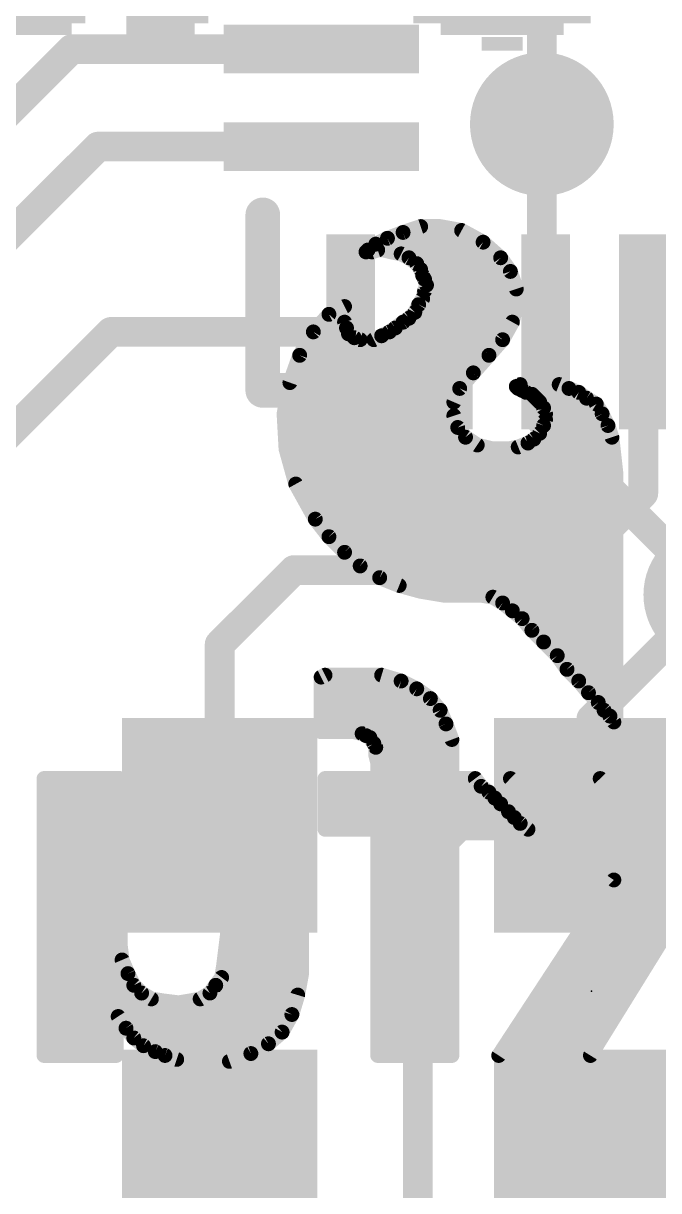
# Model space of a CAD drawing. Extents: x -12.7 to 30.6, y -10.2 to 25.5.
# Drawn here: x 11.31 to 14.57, y 6.6 to 12.58 of the extents above; entities that cross this region are included whole.
import ezdxf

# ---------------------------------------------------------------- set-up
doc = ezdxf.new("R2010")
doc.units = 0
for name, color, linetype in [('1', 12, 'CONTINUOUS'), ('16', 132, 'CONTINUOUS'), ('18', 110, 'CONTINUOUS'), ('21', 41, 'CONTINUOUS'), ('22', 40, 'CONTINUOUS'), ('23', 53, 'CONTINUOUS')]:
    doc.layers.add(name, color=color, linetype=linetype)

# ---------------------------------------------------------------- blocks, each defined once
blk = doc.blocks.new('RECT')
blk.add_solid([(-0.5, -0.5), (0.5, -0.5), (-0.5, 0.5), (0.5, 0.5)])
blk = doc.blocks.new('ROUNDV')
at = {"const_width": 0.5}
blk.add_lwpolyline([(0, -0.25, 1), (0, 0.25, 1), (0, -0.25)], format="xyb", dxfattribs=at)

msp = doc.modelspace()

# ---------------------------------------------------------------- linework, layer by layer
at = {"layer": '1', "const_width": 0.1524}
for points in [[(13.97, 12.954), (13.97, 12.065)], [(11.561, 12.45), (10.961, 11.85)], [(12.84, 12.45), (11.561, 12.45)], [(11.696, 11.95), (10.16, 10.414)], [(12.84, 11.95), (11.696, 11.95)], [(11.762, 11), (10.414, 9.652)], [(12.99, 11), (11.762, 11)], [(14.49, 11), (14.49, 10.172)], [(14.49, 10.172), (14.097, 9.779)], [(12.7, 9.779), (12.319, 9.398)], [(14.097, 9.779), (12.7, 9.779)], [(14.224, 9.017), (14.859, 9.652)], [(12.319, 9.398), (12.319, 8.47)], [(14.224, 8.47), (14.224, 9.017)], [(13.55, 8.47), (13.335, 8.255)], [(14.224, 8.47), (13.55, 8.47)], [(15.025, 8.47), (14.224, 8.47)], [(13.335, 8.255), (13.335, 3.175)]]:
    msp.add_lwpolyline(points, dxfattribs=at)
at = {"layer": '1', "const_width": 0.0762}
for points in [[(11.561, 12.4881, 1), (11.561, 12.4119)], [(11.5879, 12.4231, 1), (11.5341, 12.4769)], [(12.84, 12.4119, 1), (12.84, 12.4881)], [(13.9319, 12.065, 1), (14.0081, 12.065)], [(11.696, 11.9881, 1), (11.696, 11.9119)], [(11.7229, 11.9231, 1), (11.6691, 11.9769)], [(12.84, 11.9119, 1), (12.84, 11.9881)], [(11.762, 11.0381, 1), (11.762, 10.9619)], [(11.7889, 10.9731, 1), (11.7351, 11.0269)], [(12.99, 10.9619, 1), (12.99, 11.0381)], [(14.5281, 11, 1), (14.4519, 11)], [(14.5169, 10.1451, 1), (14.4631, 10.1989)], [(14.4519, 10.172, 1), (14.5281, 10.172)], [(12.7, 9.8171, 1), (12.7, 9.7409)], [(12.7269, 9.7521, 1), (12.6731, 9.8059)], [(14.0701, 9.8059, 1), (14.1239, 9.7521)], [(14.097, 9.7409, 1), (14.097, 9.8171)], [(12.3571, 9.398, 1), (12.2809, 9.398)], [(12.2921, 9.4249, 1), (12.3459, 9.3711)], [(14.2621, 9.017, 1), (14.1859, 9.017)], [(14.1971, 9.0439, 1), (14.2509, 8.9901)], [(12.2809, 8.47, 1), (12.3571, 8.47)], [(13.55, 8.5081, 1), (13.55, 8.4319)], [(13.5769, 8.4431, 1), (13.5231, 8.4969)], [(14.224, 8.5081, 1), (14.224, 8.4319)], [(14.1859, 8.47, 1), (14.2621, 8.47)], [(14.224, 8.4319, 1), (14.224, 8.5081)], [(13.3731, 8.255, 1), (13.2969, 8.255)], [(13.3081, 8.2819, 1), (13.3619, 8.2281)]]:
    msp.add_lwpolyline(points, format="xyb", dxfattribs=at)
at = {"layer": '16', "const_width": 0.1524}
for points in [[(13.97, 12.065), (13.97, 10.541)], [(13.97, 10.541), (14.859, 9.652)]]:
    msp.add_lwpolyline(points, dxfattribs=at)
at = {"layer": '16', "const_width": 0.0762}
for points in [[(14.0081, 12.065, 1), (13.9319, 12.065)], [(13.9969, 10.5679, 1), (13.9431, 10.5141)], [(13.9319, 10.541, 1), (14.0081, 10.541)]]:
    msp.add_lwpolyline(points, format="xyb", dxfattribs=at)
at = {"layer": '21', "const_width": 0.1778}
for points in [[(12.54, 11.6), (12.54, 10.7)], [(12.74, 10.7), (12.54, 10.7)]]:
    msp.add_lwpolyline(points, dxfattribs=at)
at = {"layer": '21', "const_width": 0.0889}
for points in [[(12.5845, 11.6, 1), (12.4956, 11.6)], [(12.54, 10.7445, 1), (12.54, 10.6556)], [(12.74, 10.6556, 1), (12.74, 10.7445)], [(12.4956, 10.7, 1), (12.5845, 10.7)]]:
    msp.add_lwpolyline(points, format="xyb", dxfattribs=at)
at = {"layer": '22', "const_width": 0.0762}
for points in [[(13.259, 11.51), (13.349, 11.54)], [(13.349, 11.54), (13.449, 11.54)], [(13.449, 11.54), (13.559, 11.52)], [(13.559, 11.52), (13.669, 11.46)], [(13.119, 11.45), (13.179, 11.48)], [(13.179, 11.48), (13.259, 11.51)], [(13.2489, 11.5062), (13.5843, 11.5062)], [(13.669, 11.46), (13.759, 11.38)], [(13.069, 11.41), (13.079, 11.42)], [(13.099, 11.41), (13.069, 11.41)], [(13.079, 11.42), (13.119, 11.45)], [(13.0923, 11.43), (13.7027, 11.43)], [(13.129, 11.42), (13.099, 11.41)], [(13.159, 11.42), (13.129, 11.42)], [(13.199, 11.41), (13.159, 11.42)], [(13.249, 11.4), (13.199, 11.41)], [(13.289, 11.38), (13.249, 11.4)], [(13.329, 11.35), (13.289, 11.38)], [(13.3239, 11.3538), (13.7777, 11.3538)], [(13.349, 11.32), (13.329, 11.35)], [(13.759, 11.38), (13.809, 11.31)], [(13.359, 11.29), (13.349, 11.32)], [(13.369, 11.27), (13.359, 11.29)], [(13.3652, 11.2776), (13.8198, 11.2776)], [(13.809, 11.31), (13.839, 11.22)], [(13.379, 11.24), (13.369, 11.27)], [(13.369, 11.21), (13.379, 11.24)], [(13.839, 11.22), (13.839, 11.14)], [(13.339, 11.14), (13.359, 11.17)], [(13.359, 11.17), (13.369, 11.21)], [(13.3669, 11.2014), (13.839, 11.2014)], [(12.879, 11.09), (12.959, 11.13)], [(12.9494, 11.1252), (12.959, 11.1252)], [(12.959, 11.13), (12.959, 11.05)], [(13.289, 11.07), (13.319, 11.1)], [(13.319, 11.1), (13.339, 11.14)], [(13.3316, 11.1252), (13.8357, 11.1252)], [(13.839, 11.14), (13.819, 11.05)], [(12.799, 11), (12.879, 11.09)], [(12.8426, 11.049), (12.9593, 11.049)], [(12.959, 11.05), (12.969, 11.02)], [(13.219, 11.02), (13.259, 11.05)], [(13.2577, 11.049), (13.8184, 11.049)], [(13.259, 11.05), (13.289, 11.07)], [(13.819, 11.05), (13.769, 10.96)], [(12.729, 10.88), (12.799, 11)], [(12.969, 11.02), (12.979, 10.99)], [(12.979, 10.99), (13.009, 10.97)], [(13.109, 10.96), (13.149, 10.98)], [(13.149, 10.98), (13.189, 11)], [(13.189, 11), (13.219, 11.02)], [(12.7831, 10.9728), (13.0048, 10.9728)], [(13.009, 10.97), (13.039, 10.96)], [(13.039, 10.96), (13.109, 10.96)], [(13.1346, 10.9728), (13.7761, 10.9728)], [(13.769, 10.96), (13.699, 10.88)], [(12.679, 10.74), (12.729, 10.88)], [(12.7387, 10.8966), (13.7135, 10.8966)], [(13.699, 10.88), (13.619, 10.79)], [(12.7077, 10.8204), (13.646, 10.8204)], [(12.649, 10.58), (12.679, 10.74)], [(12.6805, 10.7442), (13.5789, 10.7442)], [(13.619, 10.79), (13.549, 10.71)], [(13.879, 10.73), (13.919, 10.74)], [(13.919, 10.74), (13.999, 10.74)], [(13.999, 10.74), (14.059, 10.73)], [(13.549, 10.71), (13.519, 10.64)], [(13.839, 10.72), (13.859, 10.73)], [(13.849, 10.71), (13.839, 10.72)], [(13.869, 10.7), (13.849, 10.71)], [(13.859, 10.73), (13.879, 10.73)], [(13.889, 10.69), (13.869, 10.7)], [(13.919, 10.68), (13.889, 10.69)], [(13.939, 10.66), (13.919, 10.68)], [(14.059, 10.73), (14.109, 10.71)], [(14.109, 10.71), (14.159, 10.69)], [(14.159, 10.69), (14.199, 10.66)], [(12.6655, 10.668), (13.531, 10.668)], [(13.519, 10.64), (13.519, 10.57)], [(13.931, 10.668), (14.1883, 10.668)], [(13.959, 10.64), (13.939, 10.66)], [(13.979, 10.61), (13.959, 10.64)], [(14.199, 10.66), (14.249, 10.63)], [(14.249, 10.63), (14.279, 10.58)], [(12.659, 10.4), (12.649, 10.58)], [(12.6512, 10.5918), (13.519, 10.5918)], [(13.519, 10.57), (13.539, 10.51)], [(13.989, 10.58), (13.979, 10.61)], [(13.9851, 10.5918), (14.2719, 10.5918)], [(13.989, 10.55), (13.989, 10.58)], [(14.279, 10.58), (14.309, 10.52)], [(12.6526, 10.5156), (13.5371, 10.5156)], [(13.539, 10.51), (13.579, 10.46)], [(13.959, 10.48), (13.979, 10.52)], [(13.9768, 10.5156), (14.3105, 10.5156)], [(13.979, 10.52), (13.989, 10.55)], [(14.309, 10.52), (14.329, 10.46)], [(12.6568, 10.4394), (13.6099, 10.4394)], [(13.579, 10.46), (13.639, 10.42)], [(13.899, 10.43), (13.929, 10.45)], [(13.9131, 10.4394), (14.3313, 10.4394)], [(13.929, 10.45), (13.959, 10.48)], [(14.329, 10.46), (14.339, 10.37)], [(12.709, 10.22), (12.659, 10.4)], [(13.639, 10.42), (13.719, 10.4)], [(13.719, 10.4), (13.799, 10.4)], [(13.799, 10.4), (13.849, 10.41)], [(13.849, 10.41), (13.899, 10.43)], [(12.6692, 10.3632), (14.3398, 10.3632)], [(14.339, 10.37), (14.349, 10.28)], [(12.6904, 10.287), (14.3482, 10.287)], [(14.349, 10.28), (14.349, 9)], [(12.809, 10.04), (12.709, 10.22)], [(12.7141, 10.2108), (14.349, 10.2108)], [(12.7564, 10.1346), (14.349, 10.1346)], [(12.7988, 10.0584), (14.349, 10.0584)], [(12.879, 9.95), (12.809, 10.04)], [(12.854, 9.9822), (14.349, 9.9822)], [(12.959, 9.87), (12.879, 9.95)], [(12.923, 9.906), (14.349, 9.906)], [(13.039, 9.8), (12.959, 9.87)], [(13.0049, 9.8298), (14.349, 9.8298)], [(13.139, 9.74), (13.039, 9.8)], [(13.1163, 9.7536), (14.349, 9.7536)], [(13.239, 9.7), (13.139, 9.74)], [(13.349, 9.67), (13.239, 9.7)], [(13.3219, 9.6774), (14.349, 9.6774)], [(13.469, 9.65), (13.349, 9.67)], [(13.659, 9.65), (13.469, 9.65)], [(13.719, 9.64), (13.659, 9.65)], [(13.769, 9.61), (13.719, 9.64)], [(13.819, 9.57), (13.769, 9.61)], [(13.78, 9.6012), (14.349, 9.6012)], [(13.869, 9.53), (13.819, 9.57)], [(13.919, 9.47), (13.869, 9.53)], [(13.8732, 9.525), (14.349, 9.525)], [(13.979, 9.41), (13.919, 9.47)], [(13.9402, 9.4488), (14.349, 9.4488)], [(14.049, 9.34), (13.979, 9.41)], [(14.0164, 9.3726), (14.349, 9.3726)], [(14.099, 9.27), (14.049, 9.34)], [(12.859, 9.24), (12.839, 9.23)], [(13.149, 9.24), (12.859, 9.24)], [(13.249, 9.21), (13.149, 9.24)], [(14.0801, 9.2964), (14.349, 9.2964)], [(14.159, 9.21), (14.099, 9.27)], [(12.839, 9.23), (12.839, 8.95)], [(12.839, 9.2202), (13.215, 9.2202)], [(13.329, 9.17), (13.249, 9.21)], [(14.1488, 9.2202), (14.349, 9.2202)], [(14.209, 9.15), (14.159, 9.21)], [(12.839, 9.144), (13.3654, 9.144)], [(13.399, 9.12), (13.329, 9.17)], [(13.449, 9.06), (13.399, 9.12)], [(14.259, 9.1), (14.209, 9.15)], [(14.215, 9.144), (14.349, 9.144)], [(12.839, 9.0678), (13.4425, 9.0678)], [(13.479, 8.99), (13.449, 9.06)], [(14.289, 9.06), (14.259, 9.1)], [(14.2832, 9.0678), (14.349, 9.0678)], [(14.319, 9.03), (14.289, 9.06)], [(14.339, 9), (14.319, 9.03)], [(14.349, 9), (14.339, 9)], [(12.839, 8.9916), (13.4783, 8.9916)], [(12.839, 8.95), (13.009, 8.95)], [(13.009, 8.95), (13.049, 8.94)], [(13.049, 8.94), (13.069, 8.93)], [(13.509, 8.91), (13.479, 8.99)], [(13.069, 8.93), (13.089, 8.92)], [(13.089, 8.92), (13.109, 8.89)], [(13.0921, 8.9154), (13.507, 8.9154)], [(13.109, 8.89), (13.119, 8.87)], [(13.509, 8.71), (13.509, 8.91)], [(13.119, 8.87), (13.119, 8.83)], [(13.119, 8.8392), (13.509, 8.8392)], [(13.119, 8.83), (13.129, 8.79)], [(13.129, 8.79), (13.129, 8.71)], [(13.129, 8.763), (13.509, 8.763)], [(11.809, 8.71), (11.419, 8.71)], [(11.419, 8.71), (11.419, 7.47)], [(11.809, 7.86), (11.809, 8.71)], [(12.739, 8.71), (12.359, 8.71)], [(12.359, 8.71), (12.359, 7.91)], [(12.739, 7.71), (12.739, 8.71)], [(13.129, 8.71), (12.859, 8.71)], [(12.859, 8.71), (12.859, 8.45)], [(13.629, 8.71), (13.509, 8.71)], [(13.659, 8.67), (13.629, 8.71)], [(14.269, 8.71), (13.809, 8.71)], [(13.809, 8.71), (14.339, 8.19)], [(14.759, 8.2), (14.269, 8.71)], [(11.419, 8.6868), (11.809, 8.6868)], [(12.359, 8.6868), (12.739, 8.6868)], [(12.859, 8.6868), (13.6464, 8.6868)], [(13.699, 8.64), (13.659, 8.67)], [(13.8326, 8.6868), (14.2913, 8.6868)], [(11.419, 8.6106), (11.809, 8.6106)], [(12.359, 8.6106), (12.739, 8.6106)], [(12.859, 8.6106), (13.7284, 8.6106)], [(13.729, 8.61), (13.699, 8.64)], [(13.759, 8.58), (13.729, 8.61)], [(13.9103, 8.6106), (14.3645, 8.6106)], [(11.419, 8.5344), (11.809, 8.5344)], [(12.359, 8.5344), (12.739, 8.5344)], [(12.859, 8.5344), (13.8046, 8.5344)], [(13.799, 8.54), (13.759, 8.58)], [(13.829, 8.51), (13.799, 8.54)], [(13.988, 8.5344), (14.4377, 8.5344)], [(13.859, 8.48), (13.829, 8.51)], [(13.899, 8.45), (13.859, 8.48)], [(11.419, 8.4582), (11.809, 8.4582)], [(12.359, 8.4582), (12.739, 8.4582)], [(12.859, 8.4582), (13.8881, 8.4582)], [(12.859, 8.45), (13.129, 8.45)], [(13.129, 8.45), (13.129, 7.29)], [(13.509, 8.45), (13.899, 8.45)], [(13.509, 8.3), (13.509, 8.45)], [(14.0656, 8.4582), (14.5109, 8.4582)], [(11.419, 8.382), (11.809, 8.382)], [(12.359, 8.382), (12.739, 8.382)], [(13.129, 8.382), (13.509, 8.382)], [(14.1433, 8.382), (14.5841, 8.382)], [(11.419, 8.3058), (11.809, 8.3058)], [(12.359, 8.3058), (12.739, 8.3058)], [(13.129, 8.3058), (13.509, 8.3058)], [(13.509, 7.29), (13.509, 8.3)], [(14.221, 8.3058), (14.6574, 8.3058)], [(11.419, 8.2296), (11.809, 8.2296)], [(12.359, 8.2296), (12.739, 8.2296)], [(13.129, 8.2296), (13.509, 8.2296)], [(14.2986, 8.2296), (14.7306, 8.2296)], [(14.339, 8.19), (13.749, 7.29)], [(11.419, 8.1534), (11.809, 8.1534)], [(12.359, 8.1534), (12.739, 8.1534)], [(13.129, 8.1534), (13.509, 8.1534)], [(14.315, 8.1534), (15.149, 8.1534)], [(11.419, 8.0772), (11.809, 8.0772)], [(12.359, 8.0772), (12.739, 8.0772)], [(13.129, 8.0772), (13.509, 8.0772)], [(14.2651, 8.0772), (15.149, 8.0772)], [(11.419, 8.001), (11.809, 8.001)], [(12.359, 8.001), (12.739, 8.001)], [(13.129, 8.001), (13.509, 8.001)], [(14.2151, 8.001), (15.149, 8.001)], [(11.419, 7.9248), (11.809, 7.9248)], [(12.359, 7.9248), (12.739, 7.9248)], [(13.129, 7.9248), (13.509, 7.9248)], [(14.1651, 7.9248), (15.149, 7.9248)], [(12.359, 7.91), (12.349, 7.83)], [(14.219, 7.29), (14.609, 7.92)], [(11.419, 7.8486), (11.8104, 7.8486)], [(11.819, 7.78), (11.809, 7.86)], [(12.349, 7.83), (12.339, 7.75)], [(12.3513, 7.8486), (12.739, 7.8486)], [(13.129, 7.8486), (13.509, 7.8486)], [(14.1152, 7.8486), (14.5648, 7.8486)], [(11.419, 7.7724), (11.8223, 7.7724)], [(11.849, 7.71), (11.819, 7.78)], [(12.339, 7.75), (12.329, 7.69)], [(12.3418, 7.7724), (12.739, 7.7724)], [(13.129, 7.7724), (13.509, 7.7724)], [(14.0652, 7.7724), (14.5176, 7.7724)], [(11.419, 7.6962), (11.8559, 7.6962)], [(11.879, 7.65), (11.849, 7.71)], [(12.329, 7.69), (12.299, 7.65)], [(12.33, 7.6962), (12.7365, 7.6962)], [(12.719, 7.6), (12.739, 7.71)], [(13.129, 7.6962), (13.509, 7.6962)], [(14.0153, 7.6962), (14.4705, 7.6962)], [(11.919, 7.61), (11.879, 7.65)], [(12.299, 7.65), (12.269, 7.61)], [(11.419, 7.62), (11.909, 7.62)], [(11.969, 7.58), (11.919, 7.61)], [(12.029, 7.57), (11.969, 7.58)], [(12.109, 7.56), (12.029, 7.57)], [(12.169, 7.57), (12.109, 7.56)], [(12.219, 7.58), (12.169, 7.57)], [(12.269, 7.61), (12.219, 7.58)], [(12.2765, 7.62), (12.7226, 7.62)], [(12.689, 7.5), (12.719, 7.6)], [(13.129, 7.62), (13.509, 7.62)], [(13.9653, 7.62), (14.4233, 7.62)], [(11.419, 7.5438), (12.7021, 7.5438)], [(13.129, 7.5438), (13.509, 7.5438)], [(13.9154, 7.5438), (14.3761, 7.5438)], [(11.419, 7.47), (11.419, 7.29)], [(11.419, 7.4676), (11.789, 7.4676)], [(11.789, 7.29), (11.789, 7.49)], [(11.789, 7.49), (11.799, 7.49)], [(11.799, 7.49), (11.839, 7.43)], [(11.8139, 7.4676), (12.671, 7.4676)], [(12.639, 7.41), (12.689, 7.5)], [(13.129, 7.4676), (13.509, 7.4676)], [(13.8654, 7.4676), (14.3289, 7.4676)], [(11.419, 7.3914), (11.789, 7.3914)], [(11.839, 7.43), (11.879, 7.38)], [(11.8699, 7.3914), (12.6173, 7.3914)], [(12.569, 7.35), (12.639, 7.41)], [(13.129, 7.3914), (13.509, 7.3914)], [(13.8155, 7.3914), (14.2818, 7.3914)], [(11.879, 7.38), (11.929, 7.34)], [(11.929, 7.34), (11.989, 7.31)], [(12.479, 7.3), (12.569, 7.35)], [(11.419, 7.3152), (11.789, 7.3152)], [(11.419, 7.29), (11.789, 7.29)], [(11.9786, 7.3152), (12.5064, 7.3152)], [(11.989, 7.31), (12.039, 7.29)], [(12.039, 7.29), (12.099, 7.27)], [(12.099, 7.27), (12.169, 7.26)], [(12.369, 7.26), (12.479, 7.3)], [(13.129, 7.3152), (13.509, 7.3152)], [(13.129, 7.29), (13.509, 7.29)], [(13.749, 7.29), (14.219, 7.29)], [(13.7655, 7.3152), (14.2346, 7.3152)], [(12.169, 7.26), (12.229, 7.25)], [(12.229, 7.25), (12.369, 7.26)]]:
    msp.add_lwpolyline(points, dxfattribs=at)
at = {"layer": '22', "const_width": 0.0381}
for points in [[(13.349, 11.5591, 1), (13.349, 11.521)], [(13.355, 11.5219, 1), (13.343, 11.5581)], [(13.4524, 11.5587, 1), (13.4456, 11.5213)], [(13.449, 11.521, 1), (13.449, 11.5591)], [(13.5681, 11.5367, 1), (13.5499, 11.5033)], [(13.5556, 11.5013, 1), (13.5624, 11.5387)], [(13.1723, 11.4978, 1), (13.1857, 11.4622)], [(13.1875, 11.463, 1), (13.1705, 11.497)], [(13.2489, 11.5252, 1), (13.2489, 11.4871)], [(13.253, 11.5281, 1), (13.265, 11.4919)], [(13.2657, 11.4922, 1), (13.2523, 11.5278)], [(13.5843, 11.4871, 1), (13.5843, 11.5252)], [(13.6817, 11.4742, 1), (13.6563, 11.4458)], [(13.6599, 11.4433, 1), (13.6781, 11.4767)], [(13.069, 11.4291, 1), (13.069, 11.391)], [(13.0555, 11.4235, 1), (13.0825, 11.3965)], [(13.0676, 11.4352, 1), (13.0904, 11.4048)], [(13.0925, 11.4065, 1), (13.0655, 11.4335)], [(13.0923, 11.449, 1), (13.0923, 11.4109)], [(13.093, 11.4281, 1), (13.105, 11.3919)], [(13.099, 11.391, 1), (13.099, 11.4291)], [(13.1105, 11.467, 1), (13.1275, 11.433)], [(13.1304, 11.4348, 1), (13.1076, 11.4652)], [(13.129, 11.439, 1), (13.129, 11.4009)], [(13.135, 11.4019, 1), (13.123, 11.4381)], [(13.1636, 11.4385, 1), (13.1544, 11.4015)], [(13.159, 11.4009, 1), (13.159, 11.439)], [(13.2027, 11.4287, 1), (13.1953, 11.3913)], [(13.1944, 11.3915, 1), (13.2036, 11.4285)], [(13.2575, 11.417, 1), (13.2405, 11.383)], [(13.2453, 11.3813, 1), (13.2527, 11.4187)], [(13.7027, 11.4109, 1), (13.7027, 11.449)], [(13.3004, 11.3952, 1), (13.2776, 11.3648)], [(13.2805, 11.363, 1), (13.2975, 11.397)], [(13.3239, 11.3728, 1), (13.3239, 11.3347)], [(13.3449, 11.3606, 1), (13.3131, 11.3394)], [(13.3176, 11.3348, 1), (13.3404, 11.3652)], [(13.7745, 11.3911, 1), (13.7435, 11.3689)], [(13.7463, 11.3658, 1), (13.7717, 11.3942)], [(13.7777, 11.3347, 1), (13.7777, 11.3728)], [(13.3671, 11.326, 1), (13.3309, 11.314)], [(13.3331, 11.3094, 1), (13.3649, 11.3306)], [(13.376, 11.2985, 1), (13.342, 11.2815)], [(13.3409, 11.284, 1), (13.3771, 11.296)], [(13.3652, 11.2967, 1), (13.3652, 11.2586)], [(13.8271, 11.316, 1), (13.7909, 11.304)], [(13.7935, 11.2989, 1), (13.8245, 11.3211)], [(13.8198, 11.2586, 1), (13.8198, 11.2967)], [(13.3871, 11.276, 1), (13.3509, 11.264)], [(13.352, 11.2615, 1), (13.386, 11.2785)], [(13.3971, 11.234, 1), (13.3609, 11.246)], [(13.3609, 11.234, 1), (13.3971, 11.246)], [(13.8581, 11.22, 1), (13.82, 11.22)], [(13.3405, 11.1746, 1), (13.3775, 11.1654)], [(13.3749, 11.1594, 1), (13.3431, 11.1806)], [(13.3669, 11.2205, 1), (13.3669, 11.1824)], [(13.3509, 11.216, 1), (13.3871, 11.204)], [(13.3875, 11.2054, 1), (13.3505, 11.2146)], [(13.8209, 11.214, 1), (13.8571, 11.226)], [(13.839, 11.1824, 1), (13.839, 11.2205)], [(12.9494, 11.1443, 1), (12.9494, 11.1062)], [(12.9781, 11.13, 1), (12.94, 11.13)], [(12.9675, 11.113, 1), (12.9505, 11.147)], [(12.959, 11.1062, 1), (12.959, 11.1443)], [(13.3325, 11.0865, 1), (13.3055, 11.1135)], [(13.3316, 11.1443, 1), (13.3316, 11.1062)], [(13.3231, 11.1506, 1), (13.3549, 11.1294)], [(13.356, 11.1315, 1), (13.322, 11.1485)], [(13.82, 11.14, 1), (13.8581, 11.14)], [(13.8576, 11.1359, 1), (13.8204, 11.1441)], [(13.8357, 11.1062, 1), (13.8357, 11.1443)], [(12.8426, 11.0681, 1), (12.8426, 11.03)], [(12.8705, 11.107, 1), (12.8875, 11.073)], [(12.8932, 11.0773, 1), (12.8648, 11.1027)], [(12.9771, 11.056, 1), (12.9409, 11.044)], [(12.9593, 11.03, 1), (12.9593, 11.0681)], [(13.2577, 11.0681, 1), (13.2577, 11.03)], [(13.2484, 11.0659, 1), (13.2696, 11.0341)], [(13.2704, 11.0348, 1), (13.2476, 11.0652)], [(13.2755, 11.0835, 1), (13.3025, 11.0565)], [(13.2996, 11.0541, 1), (13.2784, 11.0859)], [(13.302, 11.1085, 1), (13.336, 11.0915)], [(13.8004, 11.0541, 1), (13.8376, 11.0459)], [(13.8357, 11.0407, 1), (13.8023, 11.0593)], [(13.8184, 11.03, 1), (13.8184, 11.0681)], [(12.7848, 11.0127, 1), (12.8132, 10.9873)], [(12.8155, 10.9904, 1), (12.7825, 11.0096)], [(12.94, 11.05, 1), (12.9781, 11.05)], [(12.9871, 11.026, 1), (12.9509, 11.014)], [(12.9509, 11.014, 1), (12.9871, 11.026)], [(12.9896, 11.0059, 1), (12.9684, 10.9741)], [(12.9609, 10.984, 1), (12.9971, 10.996)], [(13.1405, 10.997, 1), (13.1575, 10.963)], [(13.1575, 10.963, 1), (13.1405, 10.997)], [(13.1784, 11.0159, 1), (13.1996, 10.9841)], [(13.1975, 10.983, 1), (13.1805, 11.017)], [(13.2076, 11.0352, 1), (13.2304, 11.0048)], [(13.2296, 11.0041, 1), (13.2084, 11.0359)], [(12.7831, 10.9919, 1), (12.7831, 10.9538)], [(13.015, 10.9881, 1), (13.003, 10.9519)], [(12.9984, 10.9541, 1), (13.0196, 10.9859)], [(13.0048, 10.9538, 1), (13.0048, 10.9919)], [(13.039, 10.9791, 1), (13.039, 10.941)], [(13.033, 10.9419, 1), (13.045, 10.9781)], [(13.1005, 10.977, 1), (13.1175, 10.943)], [(13.109, 10.941, 1), (13.109, 10.9791)], [(13.1346, 10.9919, 1), (13.1346, 10.9538)], [(13.7523, 10.9693, 1), (13.7857, 10.9507)], [(13.7833, 10.9475, 1), (13.7547, 10.9725)], [(13.7761, 10.9538, 1), (13.7761, 10.9919)], [(12.7125, 10.8896, 1), (12.7455, 10.8704)], [(12.7469, 10.8736, 1), (12.7111, 10.8864)], [(12.7387, 10.9157, 1), (12.7387, 10.8776)], [(13.6847, 10.8925, 1), (13.7133, 10.8675)], [(13.7132, 10.8673, 1), (13.6848, 10.8927)], [(13.7135, 10.8776, 1), (13.7135, 10.9157)], [(12.7077, 10.8395, 1), (12.7077, 10.8014)], [(13.646, 10.8014, 1), (13.646, 10.8395)], [(12.6977, 10.7365, 1), (12.6603, 10.7435)], [(12.6805, 10.7633, 1), (12.6805, 10.7252)], [(13.5789, 10.7252, 1), (13.5789, 10.7633)], [(13.6048, 10.8027, 1), (13.6332, 10.7773)], [(13.6333, 10.7775, 1), (13.6047, 10.8025)], [(13.919, 10.7591, 1), (13.919, 10.721)], [(13.9236, 10.7215, 1), (13.9144, 10.7585)], [(14.0021, 10.7588, 1), (13.9959, 10.7212)], [(13.999, 10.721, 1), (13.999, 10.7591)], [(12.6611, 10.7464, 1), (12.6969, 10.7336)], [(13.5347, 10.7225, 1), (13.5633, 10.6975)], [(13.5665, 10.7025, 1), (13.5315, 10.7175)], [(13.8525, 10.7335, 1), (13.8255, 10.7065)], [(13.8305, 10.737, 1), (13.8475, 10.703)], [(13.8575, 10.727, 1), (13.8405, 10.693)], [(13.8355, 10.6965, 1), (13.8625, 10.7235)], [(13.859, 10.7491, 1), (13.859, 10.711)], [(13.8775, 10.717, 1), (13.8605, 10.683)], [(13.8675, 10.713, 1), (13.8505, 10.747)], [(13.8744, 10.7485, 1), (13.8836, 10.7115)], [(13.8605, 10.683, 1), (13.8775, 10.717)], [(13.895, 10.7081, 1), (13.883, 10.6719)], [(13.879, 10.711, 1), (13.879, 10.7491)], [(13.8805, 10.673, 1), (13.8975, 10.707)], [(13.9325, 10.6935, 1), (13.9055, 10.6665)], [(13.913, 10.6619, 1), (13.925, 10.6981)], [(14.0661, 10.7477, 1), (14.0519, 10.7123)], [(14.0559, 10.7112, 1), (14.0621, 10.7488)], [(14.1161, 10.7277, 1), (14.1019, 10.6923)], [(14.1019, 10.6923, 1), (14.1161, 10.7277)], [(14.1704, 10.7052, 1), (14.1476, 10.6748)], [(14.1519, 10.6723, 1), (14.1661, 10.7077)], [(12.6655, 10.6871, 1), (12.6655, 10.649)], [(13.5381, 10.64, 1), (13.5, 10.64)], [(13.5015, 10.6475, 1), (13.5365, 10.6325)], [(13.531, 10.649, 1), (13.531, 10.6871)], [(13.931, 10.6871, 1), (13.931, 10.649)], [(13.9525, 10.6735, 1), (13.9255, 10.6465)], [(13.9255, 10.6465, 1), (13.9525, 10.6735)], [(13.9749, 10.6506, 1), (13.9431, 10.6294)], [(13.9455, 10.6265, 1), (13.9725, 10.6535)], [(14.2088, 10.6763, 1), (14.1892, 10.6437)], [(14.1876, 10.6448, 1), (14.2104, 10.6752)], [(14.1883, 10.649, 1), (14.1883, 10.6871)], [(14.2653, 10.6398, 1), (14.2327, 10.6202)], [(14.2392, 10.6137, 1), (14.2588, 10.6463)], [(12.668, 10.5811, 1), (12.63, 10.5789)], [(12.6303, 10.5835, 1), (12.6677, 10.5765)], [(12.6512, 10.6109, 1), (12.6512, 10.5728)], [(13.5371, 10.576, 1), (13.5009, 10.564)], [(13.519, 10.5728, 1), (13.519, 10.6109)], [(13.9971, 10.616, 1), (13.9609, 10.604)], [(13.9631, 10.5994, 1), (13.9949, 10.6206)], [(13.9851, 10.6109, 1), (13.9851, 10.5728)], [(14.0081, 10.58, 1), (13.97, 10.58)], [(13.9709, 10.574, 1), (14.0071, 10.586)], [(14.296, 10.5885, 1), (14.262, 10.5715)], [(14.2627, 10.5702, 1), (14.2953, 10.5898)], [(14.2719, 10.5728, 1), (14.2719, 10.6109)], [(12.6526, 10.5347, 1), (12.6526, 10.4966)], [(13.5, 10.57, 1), (13.5381, 10.57)], [(13.5539, 10.5219, 1), (13.5241, 10.4981)], [(13.5209, 10.504, 1), (13.5571, 10.516)], [(13.5371, 10.4966, 1), (13.5371, 10.5347)], [(13.9768, 10.5347, 1), (13.9768, 10.4966)], [(13.9609, 10.526, 1), (13.9971, 10.514)], [(13.996, 10.5115, 1), (13.962, 10.5285)], [(13.97, 10.55, 1), (14.0081, 10.55)], [(14.0071, 10.544, 1), (13.9709, 10.556)], [(14.3271, 10.526, 1), (14.2909, 10.514)], [(14.292, 10.5115, 1), (14.326, 10.5285)], [(14.3105, 10.4966, 1), (14.3105, 10.5347)], [(12.6568, 10.4585, 1), (12.6568, 10.4204)], [(13.5896, 10.4759, 1), (13.5684, 10.4441)], [(13.5641, 10.4481, 1), (13.5939, 10.4719)], [(13.6099, 10.4204, 1), (13.6099, 10.4585)], [(13.9131, 10.4585, 1), (13.9131, 10.4204)], [(13.9155, 10.4635, 1), (13.9425, 10.4365)], [(13.9396, 10.4341, 1), (13.9184, 10.4659)], [(13.942, 10.4885, 1), (13.976, 10.4715)], [(13.9725, 10.4665, 1), (13.9455, 10.4935)], [(14.3479, 10.4621, 1), (14.3101, 10.4579)], [(14.3109, 10.454, 1), (14.3471, 10.466)], [(14.3313, 10.4204, 1), (14.3313, 10.4585)], [(12.6774, 10.4051, 1), (12.6406, 10.3949)], [(12.64, 10.3989, 1), (12.678, 10.4011)], [(13.6436, 10.4385, 1), (13.6344, 10.4015)], [(13.6284, 10.4041, 1), (13.6496, 10.4359)], [(13.719, 10.4191, 1), (13.719, 10.381)], [(13.7144, 10.3815, 1), (13.7236, 10.4185)], [(13.7953, 10.4187, 1), (13.8027, 10.3813)], [(13.799, 10.381, 1), (13.799, 10.4191)], [(13.8419, 10.4277, 1), (13.8561, 10.3923)], [(13.8527, 10.3913, 1), (13.8453, 10.4287)], [(13.8884, 10.4459, 1), (13.9096, 10.4141)], [(13.9061, 10.4123, 1), (13.8919, 10.4477)], [(12.6692, 10.3823, 1), (12.6692, 10.3442)], [(14.3579, 10.3721, 1), (14.3201, 10.3679)], [(14.3201, 10.3679, 1), (14.3579, 10.3721)], [(14.3398, 10.3442, 1), (14.3398, 10.3823)], [(12.6904, 10.3061, 1), (12.6904, 10.268)], [(14.3681, 10.28, 1), (14.33, 10.28)], [(14.3301, 10.2779, 1), (14.3679, 10.2821)], [(14.3482, 10.268, 1), (14.3482, 10.3061)], [(12.7257, 10.2293, 1), (12.6923, 10.2107)], [(12.6906, 10.2149, 1), (12.7274, 10.2251)], [(12.7141, 10.2299, 1), (12.7141, 10.1918)], [(14.349, 10.1918, 1), (14.349, 10.2299)], [(12.7564, 10.1537, 1), (12.7564, 10.1156)], [(14.349, 10.1156, 1), (14.349, 10.1537)], [(12.7988, 10.0775, 1), (12.7988, 10.0394)], [(12.824, 10.0517, 1), (12.794, 10.0283)], [(12.7923, 10.0307, 1), (12.8257, 10.0493)], [(14.349, 10.0394, 1), (14.349, 10.0775)], [(12.854, 10.0013, 1), (12.854, 9.9632)], [(14.349, 9.9632, 1), (14.349, 10.0013)], [(12.8925, 9.9635, 1), (12.8655, 9.9365)], [(12.864, 9.9383, 1), (12.894, 9.9617)], [(12.923, 9.9251, 1), (12.923, 9.887)], [(14.349, 9.887, 1), (14.349, 9.9251)], [(12.9715, 9.8843, 1), (12.9465, 9.8557)], [(12.9455, 9.8565, 1), (12.9725, 9.8835)], [(13.0049, 9.8489, 1), (13.0049, 9.8108)], [(13.0488, 9.8163, 1), (13.0292, 9.7837)], [(13.0265, 9.7857, 1), (13.0515, 9.8143)], [(14.349, 9.8108, 1), (14.349, 9.8489)], [(13.1163, 9.7727, 1), (13.1163, 9.7346)], [(13.1461, 9.7577, 1), (13.1319, 9.7223)], [(13.1292, 9.7237, 1), (13.1488, 9.7563)], [(14.349, 9.7346, 1), (14.349, 9.7727)], [(13.244, 9.7184, 1), (13.234, 9.6816)], [(13.2319, 9.6823, 1), (13.2461, 9.7177)], [(13.3219, 9.6965, 1), (13.3219, 9.6584)], [(13.3521, 9.6888, 1), (13.3459, 9.6512)], [(13.344, 9.6516, 1), (13.354, 9.6884)], [(14.349, 9.6584, 1), (14.349, 9.6965)], [(13.469, 9.6691, 1), (13.469, 9.631)], [(13.4659, 9.6312, 1), (13.4721, 9.6688)], [(13.6621, 9.6688, 1), (13.6559, 9.6312)], [(13.659, 9.631, 1), (13.659, 9.6691)], [(13.7288, 9.6563, 1), (13.7092, 9.6237)], [(13.7159, 9.6212, 1), (13.7221, 9.6588)], [(13.7809, 9.6249, 1), (13.7571, 9.5951)], [(13.7592, 9.5937, 1), (13.7788, 9.6263)], [(13.78, 9.6203, 1), (13.78, 9.5822)], [(14.349, 9.5822, 1), (14.349, 9.6203)], [(13.8309, 9.5849, 1), (13.8071, 9.5551)], [(13.8071, 9.5551, 1), (13.8309, 9.5849)], [(13.8836, 9.5422, 1), (13.8544, 9.5178)], [(13.8732, 9.5441, 1), (13.8732, 9.506)], [(13.8571, 9.5151, 1), (13.8809, 9.5449)], [(14.349, 9.506, 1), (14.349, 9.5441)], [(13.9325, 9.4835, 1), (13.9055, 9.4565)], [(13.9044, 9.4578, 1), (13.9336, 9.4822)], [(13.9402, 9.4679, 1), (13.9402, 9.4298)], [(14.349, 9.4298, 1), (14.349, 9.4679)], [(13.9925, 9.4235, 1), (13.9655, 9.3965)], [(13.9655, 9.3965, 1), (13.9925, 9.4235)], [(14.0164, 9.3917, 1), (14.0164, 9.3536)], [(14.349, 9.3536, 1), (14.349, 9.3917)], [(14.0645, 9.3511, 1), (14.0335, 9.3289)], [(14.0355, 9.3265, 1), (14.0625, 9.3535)], [(12.859, 9.2591, 1), (12.859, 9.221)], [(12.8675, 9.223, 1), (12.8505, 9.257)], [(13.1545, 9.2582, 1), (13.1435, 9.2218)], [(13.149, 9.221, 1), (13.149, 9.2591)], [(14.0801, 9.3155, 1), (14.0801, 9.2774)], [(14.1125, 9.2835, 1), (14.0855, 9.2565)], [(14.0835, 9.2589, 1), (14.1145, 9.2811)], [(14.349, 9.2774, 1), (14.349, 9.3155)], [(12.8305, 9.247, 1), (12.8475, 9.213)], [(12.839, 9.2393, 1), (12.839, 9.2012)], [(12.8581, 9.23, 1), (12.82, 9.23)], [(13.215, 9.2012, 1), (13.215, 9.2393)], [(13.2575, 9.227, 1), (13.2405, 9.193)], [(13.2435, 9.1918, 1), (13.2545, 9.2282)], [(14.1488, 9.2393, 1), (14.1488, 9.2012)], [(14.1736, 9.2222, 1), (14.1444, 9.1978)], [(14.1455, 9.1965, 1), (14.1725, 9.2235)], [(14.349, 9.2012, 1), (14.349, 9.2393)], [(12.839, 9.1631, 1), (12.839, 9.125)], [(13.3401, 9.1855, 1), (13.3179, 9.1545)], [(13.3205, 9.153, 1), (13.3375, 9.187)], [(13.3654, 9.125, 1), (13.3654, 9.1631)], [(13.4136, 9.1322, 1), (13.3844, 9.1078)], [(14.2225, 9.1635, 1), (14.1955, 9.1365)], [(14.1944, 9.1378, 1), (14.2236, 9.1622)], [(14.215, 9.1631, 1), (14.215, 9.125)], [(14.349, 9.125, 1), (14.349, 9.1631)], [(12.839, 9.0869, 1), (12.839, 9.0488)], [(13.3879, 9.1045, 1), (13.4101, 9.1355)], [(13.4665, 9.0675, 1), (13.4315, 9.0525)], [(13.4425, 9.0488, 1), (13.4425, 9.0869)], [(14.2742, 9.1114, 1), (14.2438, 9.0886)], [(14.2455, 9.0865, 1), (14.2725, 9.1135)], [(14.2832, 9.0869, 1), (14.2832, 9.0488)], [(14.3025, 9.0735, 1), (14.2755, 9.0465)], [(14.349, 9.0488, 1), (14.349, 9.0869)], [(13.4344, 9.0478, 1), (13.4636, 9.0722)], [(14.2738, 9.0486, 1), (14.3042, 9.0714)], [(14.3349, 9.0406, 1), (14.3031, 9.0194)], [(14.3055, 9.0165, 1), (14.3325, 9.0435)], [(14.339, 9.0191, 1), (14.339, 8.9809)], [(14.349, 8.9809, 1), (14.349, 9.0191)], [(12.839, 9.0107, 1), (12.839, 8.9726)], [(12.839, 8.9691, 1), (12.839, 8.931)], [(13.0136, 8.9685, 1), (13.0044, 8.9315)], [(13.009, 8.931, 1), (13.009, 8.9691)], [(13.0575, 8.957, 1), (13.0405, 8.923)], [(13.0444, 8.9215, 1), (13.0536, 8.9585)], [(13.4968, 8.9967, 1), (13.4612, 8.9833)], [(13.4615, 8.9825, 1), (13.4965, 8.9975)], [(13.4783, 8.9726, 1), (13.4783, 9.0107)], [(14.3231, 8.9894, 1), (14.3549, 9.0106)], [(14.33, 9, 1), (14.3681, 9)], [(12.82, 8.95, 1), (12.8581, 8.95)], [(13.0775, 8.947, 1), (13.0605, 8.913)], [(13.0605, 8.913, 1), (13.0775, 8.947)], [(13.1049, 8.9306, 1), (13.0731, 8.9094)], [(13.0921, 8.9345, 1), (13.0921, 8.8963)], [(13.0805, 8.903, 1), (13.0975, 8.937)], [(13.126, 8.8985, 1), (13.092, 8.8815)], [(13.0931, 8.8794, 1), (13.1249, 8.9006)], [(13.5281, 8.91, 1), (13.49, 8.91)], [(13.4912, 8.9033, 1), (13.5268, 8.9167)], [(13.507, 8.8963, 1), (13.507, 8.9345)], [(13.138, 8.87, 1), (13.0999, 8.87)], [(13.119, 8.8582, 1), (13.119, 8.8201)], [(13.1375, 8.8346, 1), (13.1005, 8.8254)], [(13.102, 8.8615, 1), (13.136, 8.8785)], [(13.509, 8.8201, 1), (13.509, 8.8582)], [(13.0999, 8.83, 1), (13.138, 8.83)], [(13.1481, 8.79, 1), (13.11, 8.79)], [(13.129, 8.782, 1), (13.129, 8.7439)], [(13.1105, 8.7854, 1), (13.1475, 8.7946)], [(13.509, 8.7439, 1), (13.509, 8.782)], [(11.419, 8.7291, 1), (11.419, 8.691)], [(11.4381, 8.71, 1), (11.4, 8.71)], [(11.8281, 8.71, 1), (11.79, 8.71)], [(11.809, 8.691, 1), (11.809, 8.7291)], [(12.359, 8.7291, 1), (12.359, 8.691)], [(12.378, 8.71, 1), (12.3399, 8.71)], [(12.7581, 8.71, 1), (12.72, 8.71)], [(12.739, 8.691, 1), (12.739, 8.7291)], [(12.859, 8.7291, 1), (12.859, 8.691)], [(12.878, 8.71, 1), (12.8399, 8.71)], [(13.129, 8.691, 1), (13.129, 8.7291)], [(13.509, 8.7291, 1), (13.509, 8.691)], [(13.6442, 8.7214, 1), (13.6138, 8.6986)], [(13.629, 8.691, 1), (13.629, 8.7291)], [(13.809, 8.7291, 1), (13.809, 8.691)], [(13.8223, 8.7236, 1), (13.7957, 8.6964)], [(14.2827, 8.7232, 1), (14.2553, 8.6968)], [(14.269, 8.691, 1), (14.269, 8.7291)], [(11.419, 8.7058, 1), (11.419, 8.6677)], [(11.809, 8.6677, 1), (11.809, 8.7058)], [(12.359, 8.7058, 1), (12.359, 8.6677)], [(12.739, 8.6677, 1), (12.739, 8.7058)], [(12.859, 8.7058, 1), (12.859, 8.6677)], [(13.11, 8.71, 1), (13.1481, 8.71)], [(13.49, 8.71, 1), (13.5281, 8.71)], [(13.6704, 8.6852, 1), (13.6476, 8.6548)], [(13.6438, 8.6586, 1), (13.6742, 8.6814)], [(13.6464, 8.6677, 1), (13.6464, 8.7058)], [(13.8326, 8.7058, 1), (13.8326, 8.6677)], [(14.2913, 8.6677, 1), (14.2913, 8.7058)], [(11.419, 8.6296, 1), (11.419, 8.5915)], [(11.809, 8.5915, 1), (11.809, 8.6296)], [(12.359, 8.6296, 1), (12.359, 8.5915)], [(12.739, 8.5915, 1), (12.739, 8.6296)], [(12.859, 8.6296, 1), (12.859, 8.5915)], [(13.7125, 8.6535, 1), (13.6855, 8.6265)], [(13.6876, 8.6248, 1), (13.7104, 8.6552)], [(13.7425, 8.6235, 1), (13.7155, 8.5965)], [(13.7155, 8.5965, 1), (13.7425, 8.6235)], [(13.7284, 8.5915, 1), (13.7284, 8.6296)], [(13.9103, 8.6296, 1), (13.9103, 8.5915)], [(14.3645, 8.5915, 1), (14.3645, 8.6296)], [(11.419, 8.5534, 1), (11.419, 8.5153)], [(11.809, 8.5153, 1), (11.809, 8.5534)], [(12.359, 8.5534, 1), (12.359, 8.5153)], [(12.739, 8.5153, 1), (12.739, 8.5534)], [(12.859, 8.5534, 1), (12.859, 8.5153)], [(13.7725, 8.5935, 1), (13.7455, 8.5665)], [(13.7455, 8.5665, 1), (13.7725, 8.5935)], [(13.8125, 8.5535, 1), (13.7855, 8.5265)], [(13.7855, 8.5265, 1), (13.8125, 8.5535)], [(13.8046, 8.5153, 1), (13.8046, 8.5534)], [(13.988, 8.5534, 1), (13.988, 8.5153)], [(14.4377, 8.5153, 1), (14.4377, 8.5534)], [(13.8425, 8.5235, 1), (13.8155, 8.4965)], [(13.8155, 8.4965, 1), (13.8425, 8.5235)], [(13.8704, 8.4952, 1), (13.8476, 8.4648)], [(13.8455, 8.4665, 1), (13.8725, 8.4935)], [(11.419, 8.4772, 1), (11.419, 8.4391)], [(11.809, 8.4391, 1), (11.809, 8.4772)], [(12.359, 8.4772, 1), (12.359, 8.4391)], [(12.739, 8.4391, 1), (12.739, 8.4772)], [(12.859, 8.4772, 1), (12.859, 8.4391)], [(12.859, 8.4691, 1), (12.859, 8.431)], [(12.8399, 8.45, 1), (12.878, 8.45)], [(13.1481, 8.45, 1), (13.11, 8.45)], [(13.129, 8.431, 1), (13.129, 8.4691)], [(13.509, 8.4691, 1), (13.509, 8.431)], [(13.5281, 8.45, 1), (13.49, 8.45)], [(13.8876, 8.4348, 1), (13.9104, 8.4652)], [(13.8881, 8.4391, 1), (13.8881, 8.4772)], [(13.899, 8.431, 1), (13.899, 8.4691)], [(14.0656, 8.4772, 1), (14.0656, 8.4391)], [(14.5109, 8.4391, 1), (14.5109, 8.4772)], [(11.419, 8.401, 1), (11.419, 8.3629)], [(11.809, 8.3629, 1), (11.809, 8.401)], [(12.359, 8.401, 1), (12.359, 8.3629)], [(12.739, 8.3629, 1), (12.739, 8.401)], [(13.129, 8.401, 1), (13.129, 8.3629)], [(13.509, 8.3629, 1), (13.509, 8.401)], [(14.1433, 8.401, 1), (14.1433, 8.3629)], [(14.5841, 8.3629, 1), (14.5841, 8.401)], [(11.419, 8.3248, 1), (11.419, 8.2867)], [(11.809, 8.2867, 1), (11.809, 8.3248)], [(12.359, 8.3248, 1), (12.359, 8.2867)], [(12.739, 8.2867, 1), (12.739, 8.3248)], [(13.129, 8.3248, 1), (13.129, 8.2867)], [(13.5281, 8.3, 1), (13.49, 8.3)], [(13.509, 8.2867, 1), (13.509, 8.3248)], [(14.221, 8.3248, 1), (14.221, 8.2867)], [(11.419, 8.2486, 1), (11.419, 8.2105)], [(11.809, 8.2105, 1), (11.809, 8.2486)], [(12.359, 8.2486, 1), (12.359, 8.2105)], [(12.739, 8.2105, 1), (12.739, 8.2486)], [(13.129, 8.2486, 1), (13.129, 8.2105)], [(13.49, 8.3, 1), (13.5281, 8.3)], [(13.509, 8.2105, 1), (13.509, 8.2486)], [(14.2986, 8.2486, 1), (14.2986, 8.2105)], [(14.3549, 8.1796, 1), (14.3231, 8.2004)], [(14.3257, 8.1764, 1), (14.3523, 8.2036)], [(11.419, 8.1724, 1), (11.419, 8.1343)], [(11.809, 8.1343, 1), (11.809, 8.1724)], [(12.359, 8.1724, 1), (12.359, 8.1343)], [(12.739, 8.1343, 1), (12.739, 8.1724)], [(13.129, 8.1724, 1), (13.129, 8.1343)], [(13.509, 8.1343, 1), (13.509, 8.1724)], [(14.315, 8.1724, 1), (14.315, 8.1343)], [(11.419, 8.0963, 1), (11.419, 8.0582)], [(11.809, 8.0582, 1), (11.809, 8.0963)], [(12.359, 8.0963, 1), (12.359, 8.0582)], [(12.739, 8.0582, 1), (12.739, 8.0963)], [(13.129, 8.0963, 1), (13.129, 8.0582)], [(13.509, 8.0582, 1), (13.509, 8.0963)], [(14.2651, 8.0963, 1), (14.2651, 8.0582)], [(11.419, 8.0201, 1), (11.419, 7.982)], [(11.809, 7.982, 1), (11.809, 8.0201)], [(12.359, 8.0201, 1), (12.359, 7.982)], [(12.739, 7.982, 1), (12.739, 8.0201)], [(13.129, 8.0201, 1), (13.129, 7.982)], [(13.509, 7.982, 1), (13.509, 8.0201)], [(14.2151, 8.0201, 1), (14.2151, 7.982)], [(11.419, 7.9439, 1), (11.419, 7.9058)], [(11.809, 7.9058, 1), (11.809, 7.9439)], [(12.359, 7.9439, 1), (12.359, 7.9058)], [(12.739, 7.9058, 1), (12.739, 7.9439)], [(13.129, 7.9439, 1), (13.129, 7.9058)], [(13.509, 7.9058, 1), (13.509, 7.9439)], [(14.1651, 7.9439, 1), (14.1651, 7.9058)], [(12.3399, 7.91, 1), (12.378, 7.91)], [(12.3779, 7.9076, 1), (12.3401, 7.9124)], [(11.419, 7.8677, 1), (11.419, 7.8296)], [(11.8279, 7.8624, 1), (11.7901, 7.8576)], [(11.79, 7.86, 1), (11.8281, 7.86)], [(11.8104, 7.8296, 1), (11.8104, 7.8677)], [(12.3301, 7.8324, 1), (12.3679, 7.8276)], [(12.3679, 7.8276, 1), (12.3301, 7.8324)], [(12.3513, 7.8677, 1), (12.3513, 7.8296)], [(12.739, 7.8296, 1), (12.739, 7.8677)], [(13.129, 7.8677, 1), (13.129, 7.8296)], [(13.509, 7.8296, 1), (13.509, 7.8677)], [(14.1152, 7.8677, 1), (14.1152, 7.8296)], [(14.5648, 7.8296, 1), (14.5648, 7.8677)], [(11.419, 7.7915, 1), (11.419, 7.7534)], [(11.8365, 7.7875, 1), (11.8015, 7.7725)], [(11.8001, 7.7776, 1), (11.8379, 7.7824)], [(11.8223, 7.7534, 1), (11.8223, 7.7915)], [(12.3578, 7.7469, 1), (12.3202, 7.7531)], [(12.3418, 7.7915, 1), (12.3418, 7.7534)], [(12.739, 7.7534, 1), (12.739, 7.7915)], [(13.129, 7.7915, 1), (13.129, 7.7534)], [(13.509, 7.7534, 1), (13.509, 7.7915)], [(14.0652, 7.7915, 1), (14.0652, 7.7534)], [(14.5176, 7.7534, 1), (14.5176, 7.7915)], [(11.419, 7.7153, 1), (11.419, 7.6772)], [(11.866, 7.7185, 1), (11.832, 7.7015)], [(11.8315, 7.7025, 1), (11.8665, 7.7175)], [(11.8559, 7.6772, 1), (11.8559, 7.7153)], [(12.33, 7.7153, 1), (12.33, 7.6772)], [(12.3442, 7.6786, 1), (12.3138, 7.7014)], [(12.3201, 7.7524, 1), (12.3579, 7.7476)], [(12.72, 7.71, 1), (12.7581, 7.71)], [(12.7577, 7.7066, 1), (12.7203, 7.7134)], [(12.7365, 7.6772, 1), (12.7365, 7.7153)], [(13.129, 7.7153, 1), (13.129, 7.6772)], [(13.509, 7.6772, 1), (13.509, 7.7153)], [(14.0153, 7.7153, 1), (14.0153, 7.6772)], [(14.4705, 7.6772, 1), (14.4705, 7.7153)], [(11.8925, 7.6635, 1), (11.8655, 7.6365)], [(11.862, 7.6415, 1), (11.896, 7.6585)], [(12.2838, 7.6614, 1), (12.3142, 7.6386)], [(12.3142, 7.6386, 1), (12.2838, 7.6614)], [(12.3102, 7.6931, 1), (12.3478, 7.6869)], [(11.419, 7.6391, 1), (11.419, 7.601)], [(11.9288, 7.6263, 1), (11.9092, 7.5937)], [(11.9055, 7.5965, 1), (11.9325, 7.6235)], [(11.909, 7.601, 1), (11.909, 7.6391)], [(11.9721, 7.5988, 1), (11.9659, 7.5612)], [(11.9592, 7.5637, 1), (11.9788, 7.5963)], [(12.0314, 7.5889, 1), (12.0266, 7.5511)], [(12.0259, 7.5512, 1), (12.0321, 7.5888)], [(12.1653, 7.5887, 1), (12.1727, 7.5513)], [(12.1721, 7.5512, 1), (12.1659, 7.5888)], [(12.2092, 7.5963, 1), (12.2288, 7.5637)], [(12.2227, 7.5613, 1), (12.2153, 7.5987)], [(12.2538, 7.6214, 1), (12.2842, 7.5986)], [(12.2765, 7.6391, 1), (12.2765, 7.601)], [(12.2788, 7.5937, 1), (12.2592, 7.6263)], [(12.7003, 7.6034, 1), (12.7377, 7.5966)], [(12.7372, 7.5945, 1), (12.7008, 7.6055)], [(12.7226, 7.601, 1), (12.7226, 7.6391)], [(13.129, 7.6391, 1), (13.129, 7.601)], [(13.509, 7.601, 1), (13.509, 7.6391)], [(13.9653, 7.6391, 1), (13.9653, 7.601)], [(14.4233, 7.601, 1), (14.4233, 7.6391)], [(11.419, 7.5629, 1), (11.419, 7.5248)], [(12.1059, 7.5788, 1), (12.1121, 7.5412)], [(12.1066, 7.5411, 1), (12.1114, 7.5789)], [(12.7021, 7.5248, 1), (12.7021, 7.5629)], [(13.129, 7.5629, 1), (13.129, 7.5248)], [(13.509, 7.5248, 1), (13.509, 7.5629)], [(13.9154, 7.5629, 1), (13.9154, 7.5248)], [(14.3761, 7.5248, 1), (14.3761, 7.5629)], [(11.419, 7.4867, 1), (11.419, 7.4486)], [(11.4381, 7.47, 1), (11.4, 7.47)], [(11.4, 7.47, 1), (11.4381, 7.47)], [(11.808, 7.49, 1), (11.7699, 7.49)], [(11.789, 7.5091, 1), (11.789, 7.471)], [(11.8149, 7.5006, 1), (11.7831, 7.4794)], [(11.789, 7.4486, 1), (11.789, 7.4867)], [(11.8139, 7.4867, 1), (11.8139, 7.4486)], [(11.799, 7.471, 1), (11.799, 7.5091)], [(12.6708, 7.5055, 1), (12.7072, 7.4945)], [(12.671, 7.4486, 1), (12.671, 7.4867)], [(12.7057, 7.4907, 1), (12.6723, 7.5093)], [(13.129, 7.4867, 1), (13.129, 7.4486)], [(13.509, 7.4486, 1), (13.509, 7.4867)], [(13.8654, 7.4867, 1), (13.8654, 7.4486)], [(14.3289, 7.4486, 1), (14.3289, 7.4867)], [(11.419, 7.4104, 1), (11.419, 7.3723)], [(11.789, 7.3723, 1), (11.789, 7.4104)], [(11.8539, 7.4419, 1), (11.8241, 7.4181)], [(11.8231, 7.4194, 1), (11.8549, 7.4406)], [(11.8699, 7.4104, 1), (11.8699, 7.3723)], [(12.6173, 7.3723, 1), (12.6173, 7.4104)], [(12.6223, 7.4193, 1), (12.6557, 7.4007)], [(12.6514, 7.3955, 1), (12.6266, 7.4245)], [(13.129, 7.4104, 1), (13.129, 7.3723)], [(13.509, 7.3723, 1), (13.509, 7.4104)], [(13.8155, 7.4104, 1), (13.8155, 7.3723)], [(14.2818, 7.3723, 1), (14.2818, 7.4104)], [(11.8909, 7.3949, 1), (11.8671, 7.3651)], [(11.8641, 7.3681, 1), (11.8939, 7.3919)], [(11.9375, 7.357, 1), (11.9205, 7.323)], [(11.9171, 7.3251, 1), (11.9409, 7.3549)], [(12.5566, 7.3645, 1), (12.5814, 7.3355)], [(12.5783, 7.3333, 1), (12.5597, 7.3667)], [(11.419, 7.3342, 1), (11.419, 7.2961)], [(11.419, 7.3091, 1), (11.419, 7.271)], [(11.4, 7.29, 1), (11.4381, 7.29)], [(11.7699, 7.29, 1), (11.808, 7.29)], [(11.789, 7.2961, 1), (11.789, 7.3342)], [(11.789, 7.271, 1), (11.789, 7.3091)], [(11.9786, 7.3342, 1), (11.9786, 7.2961)], [(11.9961, 7.3277, 1), (11.9819, 7.2923)], [(11.9805, 7.293, 1), (11.9975, 7.327)], [(12.045, 7.3081, 1), (12.033, 7.2719)], [(12.0319, 7.2723, 1), (12.0461, 7.3077)], [(12.1017, 7.2889, 1), (12.0963, 7.2511)], [(12.093, 7.2519, 1), (12.105, 7.2881)], [(12.4697, 7.3167, 1), (12.4883, 7.2833)], [(12.4855, 7.2821, 1), (12.4725, 7.3179)], [(12.5064, 7.2961, 1), (12.5064, 7.3342)], [(13.129, 7.3342, 1), (13.129, 7.2961)], [(13.129, 7.3091, 1), (13.129, 7.271)], [(13.11, 7.29, 1), (13.1481, 7.29)], [(13.49, 7.29, 1), (13.5281, 7.29)], [(13.509, 7.2961, 1), (13.509, 7.3342)], [(13.509, 7.271, 1), (13.509, 7.3091)], [(13.749, 7.3091, 1), (13.749, 7.271)], [(13.7331, 7.3004, 1), (13.7649, 7.2796)], [(13.7655, 7.3342, 1), (13.7655, 7.2961)], [(14.2028, 7.3, 1), (14.2352, 7.28)], [(14.219, 7.271, 1), (14.219, 7.3091)], [(14.2346, 7.2961, 1), (14.2346, 7.3342)], [(12.1721, 7.2788, 1), (12.1659, 7.2412)], [(12.1663, 7.2411, 1), (12.1717, 7.2789)], [(12.2276, 7.269, 1), (12.2304, 7.231)], [(12.2259, 7.2312, 1), (12.2321, 7.2688)], [(12.3625, 7.2779, 1), (12.3755, 7.2421)], [(12.3704, 7.241, 1), (12.3676, 7.279)]]:
    msp.add_lwpolyline(points, format="xyb", dxfattribs=at)
at = {"layer": '23'}
for p in [(12.319, 7.62), (14.224, 7.62)]:
    msp.add_point(p, dxfattribs=at)

# ---------------------------------------------------------------- block references
at = {"layer": '1', "rotation": 270}
for p, xscale in [((12.84, 12.45), 0.25), ((12.84, 11.95), 0.25), ((12.319, 8.47), 1.1), ((14.224, 8.47), 1.1), ((12.319, 6.77), 1.1), ((14.224, 6.77), 1.1)]:
    msp.add_blockref('RECT', p, dxfattribs=dict(at, xscale=xscale))
at = {"layer": '1', "xscale": 0.25}
for p in [(12.99, 11), (13.49, 11), (13.99, 11), (14.49, 11)]:
    msp.add_blockref('RECT', p, dxfattribs=at)
at = {"layer": '18', "xscale": 0.7366, "yscale": 0.7366}
for p in [(13.97, 12.065), (13.97, 12.065), (14.859, 9.652), (14.859, 9.652)]:
    msp.add_blockref('ROUNDV', p, dxfattribs=at)
at = {"layer": '22', "rotation": 180}
for p, xscale, yscale in [((11.386, 12.617), 0.49, 0.07), ((12.051, 12.617), 0.42, 0.07), ((13.766, 12.617), 0.91, 0.07), ((11.386, 12.552), 0.35, 0.06), ((12.016, 12.552), 0.35, 0.06), ((13.766, 12.552), 0.63, 0.06), ((13.766, 12.477), 0.21, 0.07)]:
    msp.add_blockref('RECT', p, dxfattribs=dict(at, xscale=xscale, yscale=yscale))

doc.saveas('drawing.dxf')
